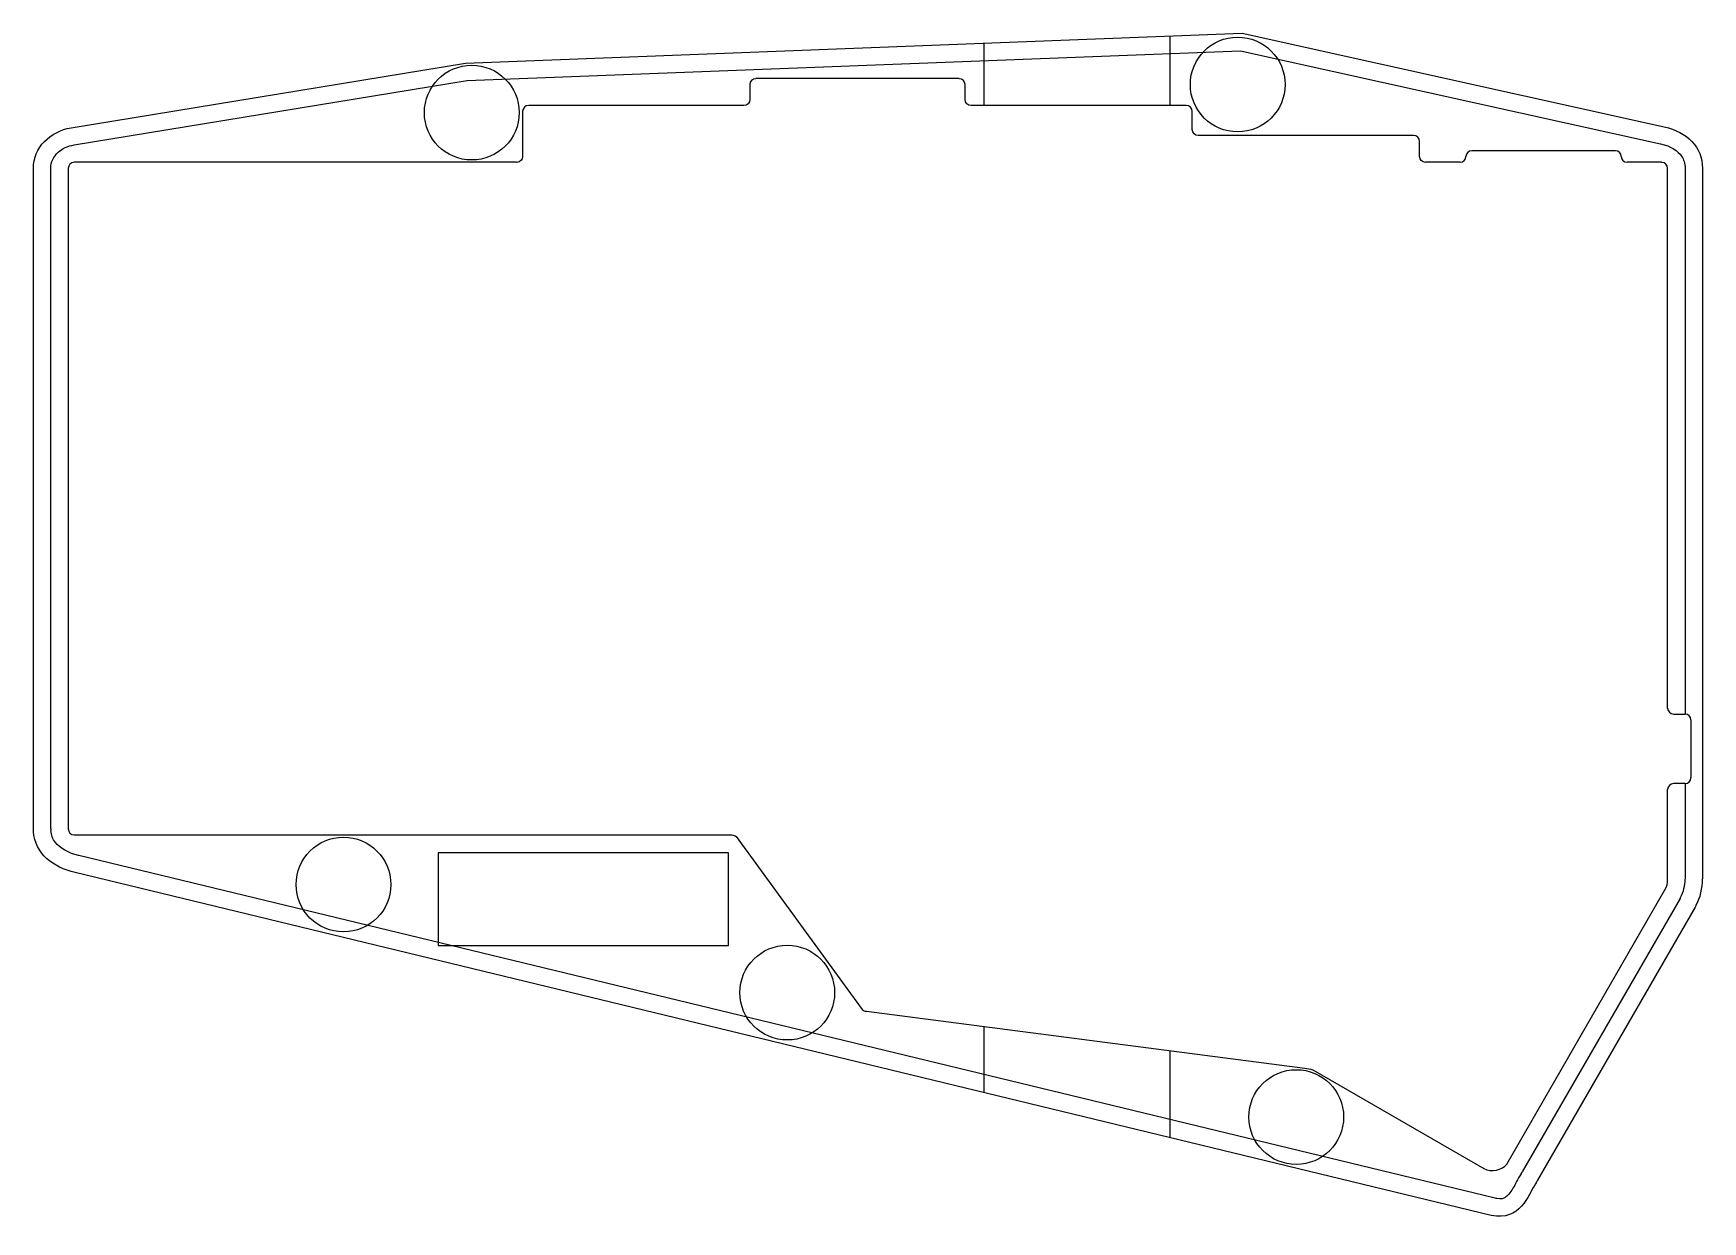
# Model space of a CAD drawing. Header units: millimetres. Extents: x -78 to 65, y -58 to 44.
import ezdxf

# ---------------------------------------------------------------- set-up
doc = ezdxf.new("R2010")
doc.units = ezdxf.units.MM
doc.layers.get('0').update_dxf_attribs({"linetype": 'CONTINUOUS'})

msp = doc.modelspace()

# ---------------------------------------------------------------- linework, layer by layer
for p, q in [((-41.2, 41.48), (25.69, 44.04)), ((3.47, 37.82), (3.47, 43.19)), ((19.47, 43.8), (19.47, 37.82)), ((25.69, 44.04), (62.05, 35.99)), ((-41.05, 39.98), (25.56, 42.53)), ((25.56, 42.53), (61.72, 34.53)), ((-75.17, 35.91), (-41.2, 41.48)), ((-74.92, 34.43), (-41.05, 39.98)), ((-16.71, 39.62), (-16.71, 39.62)), ((-16.71, 39.62), (-16.71, 38.33)), ((1.31, 40.14), (-16.2, 40.14)), ((-16.2, 40.14), (-16.19, 40.13)), ((1.32, 40.13), (1.31, 40.14)), ((1.83, 38.33), (1.83, 39.62)), ((1.83, 39.62), (1.83, 39.62)), ((-17.23, 37.82), (-35.76, 37.82)), ((-35.76, 37.82), (-35.76, 37.82)), ((-17.22, 37.82), (-17.23, 37.82)), ((-16.71, 38.33), (-16.71, 38.33)), ((-16.71, 38.33), (-16.71, 38.33)), ((1.83, 38.33), (1.83, 38.33)), ((20.88, 37.82), (2.34, 37.82)), ((2.34, 37.82), (2.35, 37.82)), ((2.35, 37.82), (2.34, 37.82)), ((20.88, 37.82), (20.88, 37.82)), ((-36.28, 37.3), (-36.28, 37.3)), ((-36.28, 37.3), (-36.28, 33.44)), ((21.4, 35.76), (21.4, 37.3)), ((21.4, 37.3), (21.4, 37.3)), ((21.4, 35.76), (21.4, 35.76)), ((40.45, 35.24), (21.91, 35.24)), ((21.91, 35.24), (21.91, 35.24)), ((40.45, 35.24), (40.45, 35.24)), ((40.97, 33.44), (40.97, 34.73)), ((40.97, 34.73), (40.97, 34.73)), ((-36.28, 33.44), (-36.28, 33.44)), ((-36.28, 33.44), (-36.28, 33.44)), ((40.97, 33.44), (40.97, 33.44)), ((44.97, 33.43), (44.97, 33.43)), ((57.84, 33.93), (45.47, 33.93)), ((58.34, 33.43), (58.34, 33.43)), ((-78.42, -24.5), (-78.42, 32.41)), ((-76.92, -24.5), (-76.92, 32.41)), ((-75.42, 32.41), (-75.42, 32.41)), ((-75.42, 32.41), (-75.42, -24.5)), ((-36.8, 32.93), (-74.9, 32.93)), ((-36.79, 32.92), (-36.8, 32.93)), ((41.48, 32.93), (41.48, 32.92)), ((44.47, 32.93), (41.48, 32.93)), ((41.48, 32.92), (41.48, 32.92)), ((61.82, 32.93), (58.84, 32.93)), ((61.83, 32.92), (61.82, 32.93)), ((62.34, 32.41), (62.34, 32.41)), ((62.34, -14.1), (62.34, 32.41)), ((63.84, 32.36), (63.84, -14.6)), ((65.34, 32.34), (65.34, -28.78)), ((62.84, -14.6), (63.84, -14.6)), ((64.34, -15.1), (64.34, -20.1)), ((62.34, -28.85), (62.34, -21.1)), ((63.84, -20.6), (62.84, -20.6)), ((63.84, -20.6), (63.84, -28.78)), ((-75.42, -24.5), (-75.42, -24.5)), ((-74.9, -25.01), (-74.9, -25.01)), ((-74.9, -25.01), (-18.25, -25.01)), ((-18.25, -25.01), (-18.25, -25.01)), ((-17.89, -25.16), (-17.89, -25.16)), ((-17.89, -25.16), (-7.03, -40.05)), ((47.49, -56.32), (-74.5, -26.79)), ((47.15, -57.79), (-74.83, -28.25)), ((48.48, -53.37), (62.11, -29.75)), ((62.11, -29.75), (62.11, -29.75)), ((62.34, -28.85), (62.34, -28.85)), ((63.84, -28.82), (63.84, -28.82)), ((63.41, -30.5), (49.82, -54.04)), ((64.71, -31.25), (51.14, -54.76)), ((-7.03, -40.05), (-7.03, -40.05)), ((-6.67, -40.2), (-6.67, -40.2)), ((-6.67, -40.2), (31.1, -45.12)), ((3.47, -47.21), (3.47, -41.52)), ((19.47, -43.6), (19.47, -51.08)), ((31.1, -45.12), (31.1, -45.12)), ((31.78, -45.25), (31.78, -45.25)), ((31.78, -45.25), (46.5, -53.76)), ((46.5, -53.76), (46.5, -53.76))]:
    msp.add_line(p, q)
msp.add_lwpolyline([(-43.56, -34.55), (-18.56, -34.55), (-18.56, -26.55), (-43.56, -26.55)], close=True)
for centre in [(25.31, 39.63), (-40.66, 37.21), (-51.71, -29.29), (-13.49, -38.6), (30.35, -49.32)]:
    msp.add_circle(centre, 4.08)
for centre, radius, start, end in [((44.47, 33.43), 0.5, -90, 0), ((45.47, 33.43), 0.5, 90, 180), ((57.84, 33.43), 0.5, 0, 90), ((58.84, 33.43), 0.5, 180, 270), ((62.84, -14.1), 0.5, 180, 270), ((63.84, -15.1), 0.5, 0, 90), ((63.84, -20.1), 0.5, -90, 0), ((62.84, -21.1), 0.5, 90, 180), ((-75.42, -24.5), 1.5, 179.9905, 185.0653), ((60.59, -28.87), 1.75, -29.9446, 0.7661), ((65.34, -28.78), 1.5, 180, 181.228), ((62.12, -29.76), 1.48, 330.0068, 333.4422), ((-6.67, -39.69), 0.515, 225.0249, 270.0176), ((48.52, -53.39), 1.45, 325.4311, 333.6212)]:
    msp.add_arc(centre, radius, start, end)
at = {"extrusion": (0, 0, -1)}
for centre, radius, start, end in [((75.42, -24.5), 3, -4.7572, 0.0117), ((18.25, -25.53), 0.515, 90.012, 135.0168), ((-62.12, -29.76), 2.98, 207.06, 209.9961), ((-30.76, -48.62), 3.52, 95.5879, 106.8011), ((-48.52, -53.39), 2.95, 207.4541, 214.4734)]:
    msp.add_arc(centre, radius, start, end, dxfattribs=at)
msp.add_ellipse((60.74, -28.91), major_axis=(1.12, 4.54), ratio=0.982639, start_param=4.459976, end_param=4.972943)
for points in [[(-16.19, 40.13), (-16.48, 40.13), (-16.71, 39.9), (-16.71, 39.62)], [(1.83, 39.62), (1.83, 39.9), (1.6, 40.13), (1.32, 40.13)], [(-35.76, 37.82), (-36.05, 37.82), (-36.28, 37.59), (-36.28, 37.3)], [(-16.71, 38.33), (-16.71, 38.05), (-16.94, 37.82), (-17.22, 37.82)], [(2.34, 37.82), (2.06, 37.82), (1.83, 38.05), (1.83, 38.33)], [(21.4, 37.3), (21.4, 37.59), (21.17, 37.82), (20.88, 37.82)], [(-78.42, 32.41), (-78.42, 34.21), (-76.98, 35.59), (-75.17, 35.91)], [(21.91, 35.24), (21.63, 35.24), (21.4, 35.47), (21.4, 35.76)], [(40.97, 34.73), (40.97, 35.01), (40.74, 35.24), (40.45, 35.24)], [(-36.28, 33.44), (-36.28, 33.15), (-36.51, 32.92), (-36.79, 32.92)], [(41.48, 32.92), (41.2, 32.92), (40.97, 33.15), (40.97, 33.44)], [(-74.9, 32.93), (-75.19, 32.93), (-75.42, 32.69), (-75.42, 32.41)], [(62.34, 32.41), (62.34, 32.69), (62.11, 32.92), (61.83, 32.92)], [(-74.83, -28.25), (-76.71, -27.86), (-78.28, -26.59), (-78.41, -24.74)], [(-75.42, -24.5), (-75.42, -24.78), (-75.19, -25.01), (-74.9, -25.01)], [(63.45, -30.42), (63.71, -29.93), (63.85, -29.37), (63.84, -28.82)], [(65.34, -28.78), (65.34, -28.79), (65.34, -28.8), (65.34, -28.81)], [(46.5, -53.76), (47.16, -54.11), (48.11, -53.89), (48.48, -53.37)], [(50.96, -55.07), (50.3, -56.04), (49.67, -58.33), (47.15, -57.79)]]:
    msp.add_open_spline(points, degree=3)
for points, knots in [([(62.05, 35.99), (64.01, 35.54), (65.34, 34.26), (65.34, 32.41), (65.34, 32.39), (65.34, 32.37), (65.34, 32.34)], [4, 4, 4, 4, 5, 5, 5, 6, 6, 6, 6]), ([(61.72, 34.53), (62.63, 34.32), (63.23, 33.9), (63.54, 33.45), (63.73, 33.16), (63.84, 32.85), (63.84, 32.41), (63.84, 32.4), (63.84, 32.39), (63.84, 32.37), (63.84, 32.36), (63.84, 32.36), (63.84, 32.36)], [4.001277, 4.001277, 4.001277, 4.001277, 4.613476, 4.613476, 4.613476, 5, 5, 5, 6, 6, 6, 6.188743, 6.188743, 6.188743, 6.188743]), ([(-76.92, 32.41), (-76.92, 32.96), (-76.7, 33.41), (-76.28, 33.79), (-75.94, 34.1), (-75.46, 34.34), (-74.92, 34.43)], [0, 0, 0, 0, 0.5513996, 0.5513996, 0.5513996, 0.9977117, 0.9977117, 0.9977117, 0.9977117]), ([(-74.5, -26.79), (-74.51, -26.79), (-74.52, -26.79), (-74.52, -26.79), (-75.4, -26.6), (-76.13, -26.16), (-76.52, -25.66), (-76.75, -25.36), (-76.88, -25.04), (-76.91, -24.64), (-76.91, -24.64), (-76.91, -24.63), (-76.91, -24.63)], [13.996208, 13.996208, 13.996208, 13.996208, 14, 14, 14, 14.62057, 14.62057, 14.62057, 15, 15, 15, 15.002052, 15.002052, 15.002052, 15.002052]), ([(49.72, -54.22), (49.72, -54.22), (49.72, -54.22), (49.72, -54.22), (49.4, -54.69), (49.22, -55.1), (49.01, -55.46), (48.77, -55.87), (48.53, -56.14), (48.34, -56.25), (48.18, -56.35), (48.05, -56.41), (47.62, -56.35), (47.58, -56.34), (47.53, -56.33), (47.49, -56.32)], [11.9990207, 11.9990207, 11.9990207, 11.9990207, 12, 12, 12, 12.3084159, 12.3084159, 12.3084159, 12.6662844, 12.6662844, 12.6662844, 12.9679803, 12.9679803, 12.9679803, 12.9966227, 12.9966227, 12.9966227, 12.9966227])]:
    msp.add_open_spline(points, degree=3, knots=knots)

doc.saveas('drawing.dxf')
